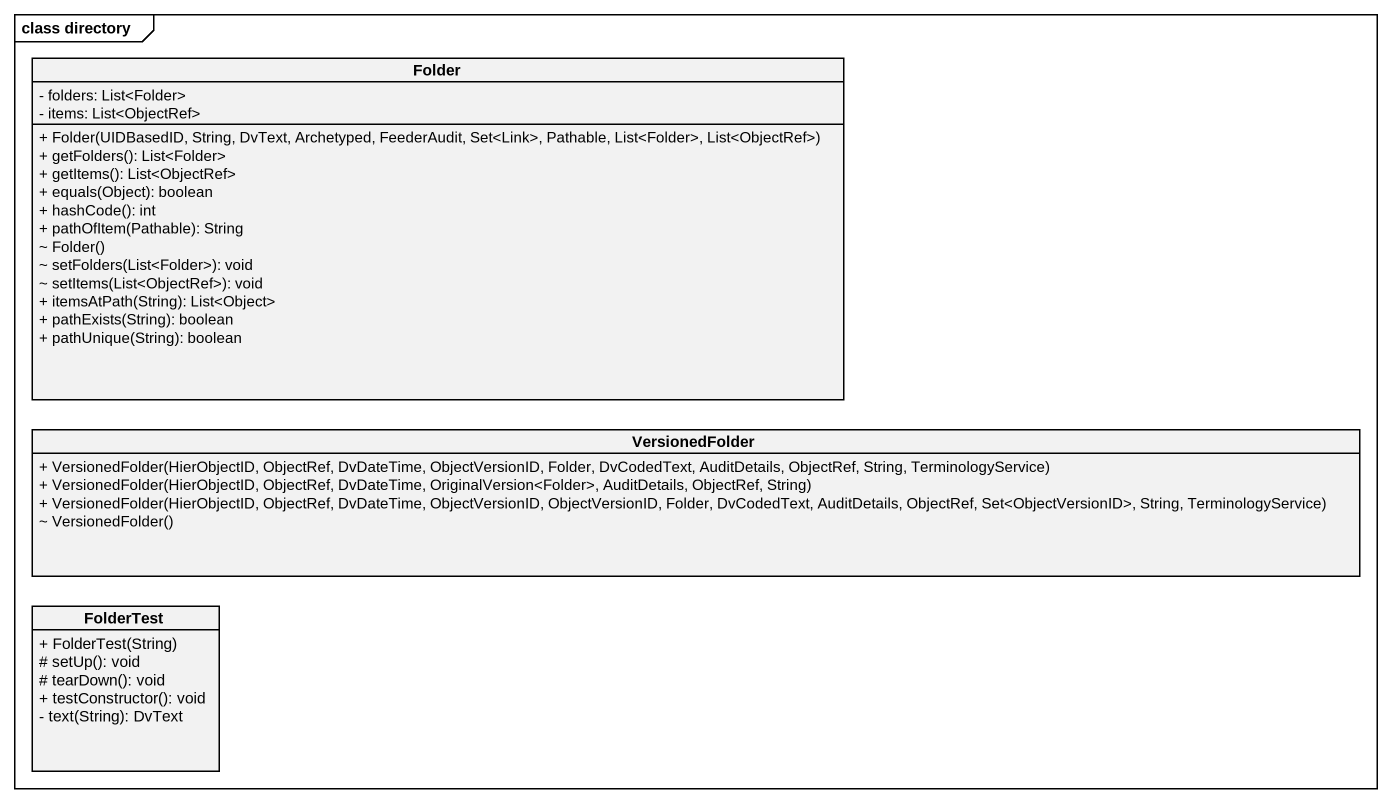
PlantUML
@startuml
mainframe class directory
hide circle
hide empty members
skinparam classAttributeIconSize 0
class "Folder" as Folder_ {
  - folders: List<Folder>
  - items: List<ObjectRef>
  + Folder(UIDBasedID, String, DvText, Archetyped, FeederAudit, Set<Link>, Pathable, List<Folder>, List<ObjectRef>)
  + getFolders(): List<Folder>
  + getItems(): List<ObjectRef>
  + equals(Object): boolean
  + hashCode(): int
  + pathOfItem(Pathable): String
  ~ Folder()
  ~ setFolders(List<Folder>): void
  ~ setItems(List<ObjectRef>): void
  + itemsAtPath(String): List<Object>
  + pathExists(String): boolean
  + pathUnique(String): boolean
}
class VersionedFolder {
  + VersionedFolder(HierObjectID, ObjectRef, DvDateTime, ObjectVersionID, Folder, DvCodedText, AuditDetails, ObjectRef, String, TerminologyService)
  + VersionedFolder(HierObjectID, ObjectRef, DvDateTime, OriginalVersion<Folder>, AuditDetails, ObjectRef, String)
  + VersionedFolder(HierObjectID, ObjectRef, DvDateTime, ObjectVersionID, ObjectVersionID, Folder, DvCodedText, AuditDetails, ObjectRef, Set<ObjectVersionID>, String, TerminologyService)
  ~ VersionedFolder()
}
class FolderTest {
  + FolderTest(String)
  # setUp(): void
  # tearDown(): void
  + testConstructor(): void
  - text(String): DvText
}
@enduml
